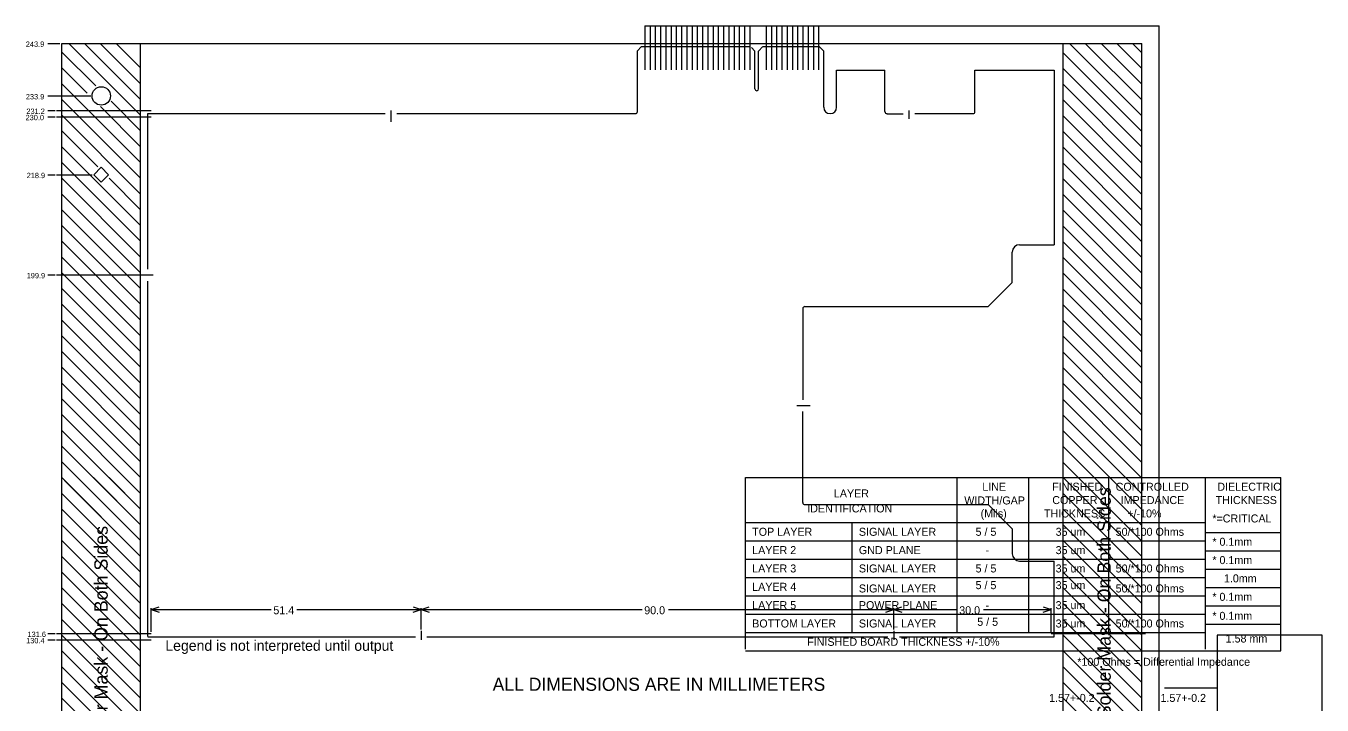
# Model space of a CAD drawing. Extents: x 28 to 300, y 18 to 330.
# Drawn here: x 53.5 to 300.3, y 201.1 to 330.4 of the extents above; entities that cross this region are included whole.
import ezdxf

# ---------------------------------------------------------------- set-up
doc = ezdxf.new("R2010")
doc.units = 0
for name, color, linetype in [('DRILLDRAWING', 1, 'CONTINUOUS'), ('MECHANICAL10', 56, 'CONTINUOUS'), ('MECHANICAL8', 56, 'CONTINUOUS'), ('MECHANICAL9', 56, 'CONTINUOUS')]:
    doc.layers.add(name, color=color, linetype=linetype)

msp = doc.modelspace()

# ---------------------------------------------------------------- linework, layer by layer
at = {"layer": 'DRILLDRAWING'}
for p, q in [((190.5, 244.47), (292.42, 244.47)), ((190.5, 211.77), (190.5, 244.47)), ((230.82, 214.95), (230.82, 244.47)), ((244.47, 214.95), (244.47, 244.47)), ((259.71, 214.95), (259.71, 244.47)), ((278.13, 211.77), (278.13, 244.47)), ((292.42, 211.46), (292.42, 244.47)), ((190.5, 235.9), (278.13, 235.9)), ((210.82, 214.95), (210.82, 235.9)), ((190.5, 232.41), (278.13, 232.41)), ((278.13, 234), (292.42, 234)), ((278.13, 230.5), (292.42, 230.5)), ((190.5, 228.92), (278.13, 228.92)), ((190.5, 225.43), (278.13, 225.43)), ((278.13, 227.01), (292.42, 227.01)), ((278.13, 223.52), (292.42, 223.52)), ((190.5, 221.93), (278.13, 221.93)), ((278.13, 220.03), (292.42, 220.03)), ((190.5, 218.44), (278.13, 218.44)), ((190.5, 214.95), (259.71, 214.95)), ((259.71, 214.95), (278.13, 214.95)), ((278.13, 216.53), (292.42, 216.53)), ((190.5, 211.46), (292.42, 211.46))]:
    msp.add_line(p, q, dxfattribs=at)
at = {"layer": 'MECHANICAL10'}
for p, q in [((171.3, 330.44), (269.3, 330.44)), ((171.38, 322.06), (171.38, 330.44)), ((172.38, 322.06), (172.38, 330.44)), ((173.38, 322.06), (173.38, 330.44)), ((174.38, 322.06), (174.38, 330.44)), ((175.38, 322.06), (175.38, 330.44)), ((176.38, 322.06), (176.38, 330.44)), ((177.38, 322.06), (177.38, 330.44)), ((178.38, 322.06), (178.38, 330.44)), ((179.38, 322.06), (179.38, 330.44)), ((180.38, 322.06), (180.38, 330.44)), ((181.38, 322.06), (181.38, 330.44)), ((182.38, 322.06), (182.38, 330.44)), ((183.38, 322.06), (183.38, 330.44)), ((184.38, 322.06), (184.38, 330.44)), ((185.38, 322.06), (185.38, 330.44)), ((186.38, 322.06), (186.38, 330.44)), ((187.38, 322.06), (187.38, 330.44)), ((188.38, 322.06), (188.38, 330.44)), ((189.38, 322.06), (189.38, 330.44)), ((190.38, 322.06), (190.38, 330.44)), ((191.38, 322.06), (191.38, 330.44)), ((194.48, 322.06), (194.48, 330.44)), ((195.48, 322.06), (195.48, 330.44)), ((196.48, 322.06), (196.48, 330.44)), ((197.48, 322.06), (197.48, 330.44)), ((198.48, 322.06), (198.48, 330.44)), ((199.48, 322.06), (199.48, 330.44)), ((200.48, 322.06), (200.48, 330.44)), ((201.48, 322.06), (201.48, 330.44)), ((202.48, 322.06), (202.48, 330.44)), ((203.48, 322.06), (203.48, 330.44)), ((204.48, 322.06), (204.48, 330.44)), ((269.3, 79.44), (269.3, 330.44)), ((300.3, 214.44), (280.3, 214.44)), ((280.3, 214.44), (280.3, 194.44)), ((300.3, 194.44), (300.3, 214.44)), ((270.3, 204.44), (280.41, 204.44))]:
    msp.add_line(p, q, dxfattribs=at)
at = {"layer": 'MECHANICAL9'}
for p, q in [((57.66, 327.12), (59.89, 327.12)), ((60.3, 327.12), (265.98, 327.12)), ((60.3, 83.19), (60.3, 327.12)), ((61.62, 327.12), (75.3, 313.44)), ((64.62, 327.12), (75.3, 316.44)), ((67.62, 327.12), (75.3, 319.44)), ((70.62, 327.12), (75.3, 322.44)), ((75.3, 244.44), (75.3, 327.12)), ((169.86, 325.66), (170.71, 326.51)), ((170.71, 326.51), (191.18, 326.51)), ((191.61, 326.33), (192.28, 325.66)), ((192.98, 325.66), (193.82, 326.5)), ((193.84, 326.5), (204.55, 326.5)), ((204.55, 326.51), (205.4, 325.66)), ((251, 244.44), (251, 327.12)), ((252.21, 327.11), (265.98, 313.34)), ((255.21, 327.11), (265.98, 316.34)), ((258.21, 327.11), (265.98, 319.34)), ((261.21, 327.11), (265.98, 322.34)), ((264.21, 327.11), (265.98, 325.34)), ((265.98, 83.19), (265.98, 327.12)), ((60.3, 325.46), (66.75, 319.01)), ((169.9, 314.14), (169.9, 325.66)), ((192.28, 318.45), (192.28, 325.66)), ((192.98, 318.45), (192.98, 325.66)), ((205.4, 314.97), (205.4, 325.66)), ((250.98, 325.34), (265.98, 310.34)), ((60.3, 322.44), (65.12, 317.63)), ((207.85, 322), (217.06, 322)), ((207.85, 314.97), (207.85, 322)), ((217.05, 314.14), (217.05, 322)), ((234.2, 314.14), (234.2, 322)), ((234.2, 322), (249.3, 322)), ((249.3, 322), (249.3, 288.79)), ((250.98, 322.34), (265.98, 307.34)), ((60.3, 319.44), (75.3, 304.44)), ((250.98, 319.34), (265.98, 304.34)), ((57.66, 317.12), (65.8, 317.12)), ((60.3, 316.44), (75.3, 301.44)), ((69.67, 316.09), (75.3, 310.46)), ((250.98, 316.34), (265.98, 301.34)), ((57.66, 314.35), (59, 314.35)), ((59.3, 314.35), (77.3, 314.35)), ((67.66, 315.09), (75.3, 307.44)), ((76.7, 313.74), (121.9, 313.74)), ((76.7, 284.14), (76.7, 313.74)), ((123, 312.2), (123, 314.35)), ((124.1, 313.74), (169.5, 313.74)), ((217.45, 313.73), (220.55, 313.73)), ((221.65, 312.75), (221.65, 314.35)), ((222.75, 313.75), (233.8, 313.75)), ((57.66, 313.15), (59, 313.15)), ((59.3, 313.15), (77.3, 313.15)), ((60.3, 313.44), (75.3, 298.44)), ((250.98, 313.34), (265.98, 298.34)), ((60.3, 310.44), (67.13, 303.61)), ((250.98, 310.34), (265.98, 295.34)), ((60.3, 307.44), (75.3, 292.44)), ((250.98, 307.34), (265.98, 292.34)), ((60.3, 304.44), (75.3, 289.44)), ((250.98, 304.34), (265.98, 289.34)), ((57.66, 302.12), (59, 302.12)), ((59.3, 302.12), (66.1, 302.12)), ((60.3, 301.44), (75.3, 286.44)), ((67.8, 303.53), (66.39, 302.12)), ((66.39, 302.12), (67.8, 300.7)), ((69.21, 302.12), (67.8, 303.53)), ((67.8, 300.7), (69.21, 302.12)), ((69.29, 301.45), (75.3, 295.44)), ((250.98, 301.34), (265.98, 286.34)), ((60.3, 298.44), (75.3, 283.44)), ((250.98, 298.34), (265.98, 283.34)), ((60.3, 295.44), (75.3, 280.44)), ((250.98, 295.34), (265.98, 280.34)), ((60.3, 292.44), (75.3, 277.44)), ((250.98, 292.34), (265.98, 277.34)), ((60.3, 289.44), (75.3, 274.44)), ((250.98, 289.34), (265.98, 274.34)), ((60.3, 286.44), (75.3, 271.44)), ((241.3, 281.59), (241.3, 287.39)), ((242.7, 288.79), (249.3, 288.79)), ((250.98, 286.34), (265.98, 271.34)), ((57.66, 283.05), (59, 283.05)), ((59.3, 283.05), (77.3, 283.05)), ((60.3, 283.44), (75.3, 268.44)), ((76.1, 283.04), (77.7, 283.04)), ((76.7, 214.16), (76.7, 281.85)), ((236.7, 276.99), (241.3, 281.59)), ((250.98, 283.34), (265.98, 268.34)), ((60.3, 280.44), (75.3, 265.44)), ((250.98, 280.34), (265.98, 265.34)), ((60.3, 277.44), (75.3, 262.44)), ((201.4, 276.59), (201.4, 259.24)), ((201.8, 276.99), (236.7, 276.99)), ((250.98, 277.34), (265.98, 262.34)), ((60.3, 274.44), (75.3, 259.44)), ((250.98, 274.34), (265.98, 259.34)), ((60.3, 271.44), (75.3, 256.44)), ((250.98, 271.34), (265.98, 256.34)), ((60.3, 268.44), (75.3, 253.44)), ((250.98, 268.34), (265.98, 253.34)), ((60.3, 265.44), (75.3, 250.44)), ((250.98, 265.34), (265.98, 250.34)), ((60.3, 262.44), (75.3, 247.44)), ((250.98, 262.34), (265.98, 247.34)), ((60.3, 259.44), (75.3, 244.44)), ((250.98, 259.34), (265.98, 244.34)), ((200.3, 258.15), (202.8, 258.15)), ((201.4, 239.69), (201.4, 257.04)), ((60.3, 256.44), (75.3, 241.44)), ((250.98, 256.34), (265.98, 241.34)), ((60.3, 253.44), (75.3, 238.44)), ((250.98, 253.34), (265.98, 238.34)), ((60.3, 250.44), (75.3, 235.44)), ((250.98, 250.34), (265.98, 235.34)), ((60.3, 247.44), (75.3, 232.44)), ((250.98, 247.34), (265.98, 232.34)), ((60.3, 244.44), (60.3, 244.44)), ((60.3, 244.44), (75.3, 229.44)), ((63.3, 244.44), (75.3, 232.44)), ((66.3, 244.44), (75.3, 235.44)), ((69.3, 244.44), (75.3, 238.44)), ((75.3, 83.19), (75.3, 244.44)), ((75.3, 244.44), (75.3, 244.44)), ((250.98, 83.19), (250.98, 244.44)), ((250.98, 244.44), (265.98, 229.44)), ((60.82, 243.92), (75.3, 229.44)), ((60.3, 241.44), (75.3, 226.44)), ((250.98, 241.44), (265.98, 226.44)), ((60.3, 238.44), (75.3, 223.44)), ((201.8, 239.29), (236.7, 239.29)), ((236.7, 239.29), (241.3, 234.69)), ((250.98, 238.44), (265.98, 223.44)), ((60.3, 235.44), (75.3, 220.44)), ((241.3, 234.69), (241.3, 229.94)), ((250.98, 235.44), (265.98, 220.44)), ((60.3, 232.44), (75.3, 217.44)), ((250.98, 232.44), (265.98, 217.44)), ((60.3, 229.44), (75.3, 214.44)), ((75.3, 193.26), (75.3, 228.44)), ((242.7, 228.54), (249.3, 228.54)), ((249.3, 214.14), (249.3, 228.54)), ((250.98, 229.44), (265.98, 214.44)), ((60.3, 226.44), (75.3, 211.44)), ((250.98, 226.44), (265.98, 211.44)), ((60.3, 223.44), (75.3, 208.44)), ((250.98, 223.44), (265.98, 208.44)), ((60.3, 220.44), (75.3, 205.44)), ((77.3, 219.34), (78.82, 219.85)), ((127.19, 219.85), (128.72, 219.34)), ((128.72, 219.34), (130.24, 219.85)), ((217.19, 219.85), (218.72, 219.34)), ((218.72, 219.34), (220.24, 219.85)), ((247.18, 219.85), (248.7, 219.34)), ((250.98, 220.44), (265.98, 205.44)), ((60.3, 217.44), (75.3, 202.44)), ((77.3, 215.05), (77.3, 219.59)), ((77.3, 219.34), (100.17, 219.34)), ((77.3, 219.34), (78.82, 218.83)), ((105.03, 219.34), (128.72, 219.34)), ((127.19, 218.83), (128.72, 219.34)), ((128.72, 215.54), (128.72, 219.59)), ((128.72, 215.54), (128.72, 219.59)), ((128.72, 219.34), (170.8, 219.34)), ((128.72, 219.34), (130.24, 218.83)), ((175.82, 219.34), (218.72, 219.34)), ((217.19, 218.83), (218.72, 219.34)), ((218.72, 215.54), (218.72, 219.59)), ((218.72, 215.54), (218.72, 219.59)), ((218.72, 219.34), (230.79, 219.34)), ((218.72, 219.34), (220.24, 218.83)), ((235.81, 219.34), (248.7, 219.34)), ((247.18, 218.83), (248.7, 219.34)), ((248.7, 215.04), (248.7, 219.59)), ((250.98, 217.44), (265.98, 202.44)), ((128.72, 215.24), (128.72, 213.54)), ((218.72, 215.24), (218.72, 213.54)), ((57.66, 214.75), (59, 214.75)), ((57.66, 213.55), (59, 213.55)), ((59.3, 214.75), (77.3, 214.75)), ((59.3, 213.55), (77.3, 213.55)), ((60.3, 214.44), (75.3, 199.44)), ((76.7, 214.14), (127.62, 214.14)), ((129.82, 214.14), (217.62, 214.14)), ((219.82, 214.14), (249.3, 214.14)), ((248.7, 214.73), (266.7, 214.73)), ((250.98, 214.44), (265.98, 199.44)), ((60.3, 211.44), (75.3, 196.44)), ((250.98, 211.44), (265.98, 196.44)), ((60.3, 208.44), (75.3, 193.44)), ((250.98, 208.44), (265.98, 193.44)), ((60.3, 205.44), (75.3, 190.44)), ((250.98, 205.44), (265.98, 190.44)), ((60.3, 202.44), (75.3, 187.44)), ((250.98, 202.44), (265.98, 187.44))]:
    msp.add_line(p, q, dxfattribs=at)
msp.add_circle((67.8, 317.12), 1.75, dxfattribs=at)
for centre, radius, start, end in [((192.63, 318.45), 0.351, 180, 360), ((169.5, 314.14), 0.4, 270, 360), ((206.62, 314.97), 1.23, 180, 360), ((217.45, 314.14), 0.4, 180, 270), ((233.8, 314.14), 0.4, 270, 360), ((242.7, 287.39), 1.4, 90, 180), ((201.8, 276.59), 0.4, 90, 180), ((201.8, 239.69), 0.4, 180, 270), ((242.7, 229.94), 1.4, 180, 270)]:
    msp.add_arc(centre, radius, start, end, dxfattribs=at)

# ---------------------------------------------------------------- texts
at = {"layer": 'DRILLDRAWING'}
for s, height, p in [('LAYER', 1.524, (207.33, 240.66)), ('LINE', 1.524, (235.59, 241.94)), ('FINISHED', 1.524, (248.92, 241.94)), ('CONTROLLED', 1.524, (260.99, 241.94)), ('DIELECTRIC', 1.524, (280.35, 241.94)), ('WIDTH/GAP', 1.524, (232.16, 239.33)), ('COPPER', 1.524, (248.92, 239.4)), ('IMPEDANCE', 1.524, (261.94, 239.4)), ('THICKNESS', 1.524, (280.04, 239.4)), ('IDENTIFICATION', 1.524, (202.25, 237.81)), ('(Mils)', 1.524, (235.27, 236.85)), ('THICKNESS', 1.524, (247.33, 236.85)), ('+/-10%', 1.524, (263.21, 236.85)), ('*=CRITICAL', 1.524, (279.4, 235.9)), ('TOP LAYER', 1.524, (191.77, 233.36)), ('SIGNAL LAYER', 1.524, (212.09, 233.36)), ('35 um', 1.524, (249.56, 233.36)), ('50/*100 Ohms', 1.524, (260.99, 233.36)), ('* 0.1mm', 1.524, (279.4, 231.46)), ('LAYER 2', 1.524, (191.77, 229.87)), ('GND PLANE', 1.524, (212.09, 229.87)), ('-', 1.52, (236.22, 229.87)), ('35 um', 1.524, (249.56, 229.87)), ('LAYER 3', 1.524, (191.77, 226.38)), ('SIGNAL LAYER', 1.524, (212.09, 226.38)), ('35 um', 1.524, (249.56, 226.38)), ('50/*100 Ohms', 1.524, (260.99, 226.38)), ('* 0.1mm', 1.524, (279.4, 227.97)), ('35 um', 1.524, (249.56, 223.2)), ('1.0mm', 1.524, (281.61, 224.49)), ('LAYER 4', 1.524, (191.77, 222.88)), ('SIGNAL LAYER', 1.524, (212.09, 222.57)), ('50/*100 Ohms', 1.524, (260.99, 222.57)), ('* 0.1mm', 1.524, (279.4, 220.98)), ('LAYER 5', 1.524, (191.77, 219.39)), ('POWER PLANE', 1.524, (212.09, 219.39)), ('35 um', 1.524, (249.56, 219.39)), ('BOTTOM LAYER', 1.524, (191.77, 215.9)), ('SIGNAL LAYER', 1.524, (212.09, 215.9)), ('35 um', 1.524, (249.56, 215.9)), ('50/*100 Ohms', 1.524, (260.99, 215.9)), ('* 0.1mm', 1.524, (279.4, 217.36)), ('Legend is not interpreted until output', 2, (80.01, 211.46)), ('FINISHED BOARD THICKNESS +/-10%', 1.524, (202.25, 212.41)), ('1.58 mm', 1.524, (281.94, 213.04)), ('*100 Ohms = Differential Impedance', 1.524, (253.68, 208.6)), ('1.57+-0.2', 1.524, (269.53, 201.73))]:
    msp.add_text(s, height=height, dxfattribs=at).set_placement(p)
for s, height, p in [('5 / 5', 1.524, (234.31, 233.36)), ('5 / 5', 1.524, (234.31, 226.38)), ('5 / 5', 1.524, (234.31, 223.2)), ('-', 1.52, (236.22, 219.39)), ('5 / 5', 1.524, (234.63, 216.22))]:
    msp.add_text(s, height=height, rotation=360, dxfattribs=at).set_placement(p)
at = {"layer": 'MECHANICAL8'}
msp.add_text('1.57+-0.2', height=1.524, dxfattribs=at).set_placement((248.32, 201.73))
at = {"layer": 'MECHANICAL9'}
for s, height, p in [('243.9', 1.016, (53.44, 326.46)), ('233.9', 1.016, (53.44, 316.46)), ('230.0', 1.016, (53.39, 312.49)), ('231.2', 1.016, (53.55, 313.69)), ('218.9', 1.016, (53.6, 301.46)), ('199.9', 1.016, (53.6, 282.39)), ('51.4', 1.524, (100.58, 218.42)), ('90.0', 1.524, (171.21, 218.42)), ('30.0', 1.524, (231.2, 218.42)), ('131.6', 1.016, (53.76, 214.09)), ('130.4', 1.016, (53.5, 212.89))]:
    msp.add_text(s, height=height, dxfattribs=at).set_placement(p)
for s, height, rotation, p in [('Area Without Copper and Without Solder Mask - On Both Sides', 2.54, 90, (260.05, 147.07)), ('Area Without Copper and Without Solder Mask - On Both Sides', 2.54, 90, (69.03, 139.71)), ('ALL DIMENSIONS ARE IN MILLIMETERS', 2.5, 360, (142.34, 203.84))]:
    msp.add_text(s, height=height, rotation=rotation, dxfattribs=at).set_placement(p)

doc.saveas('drawing.dxf')
